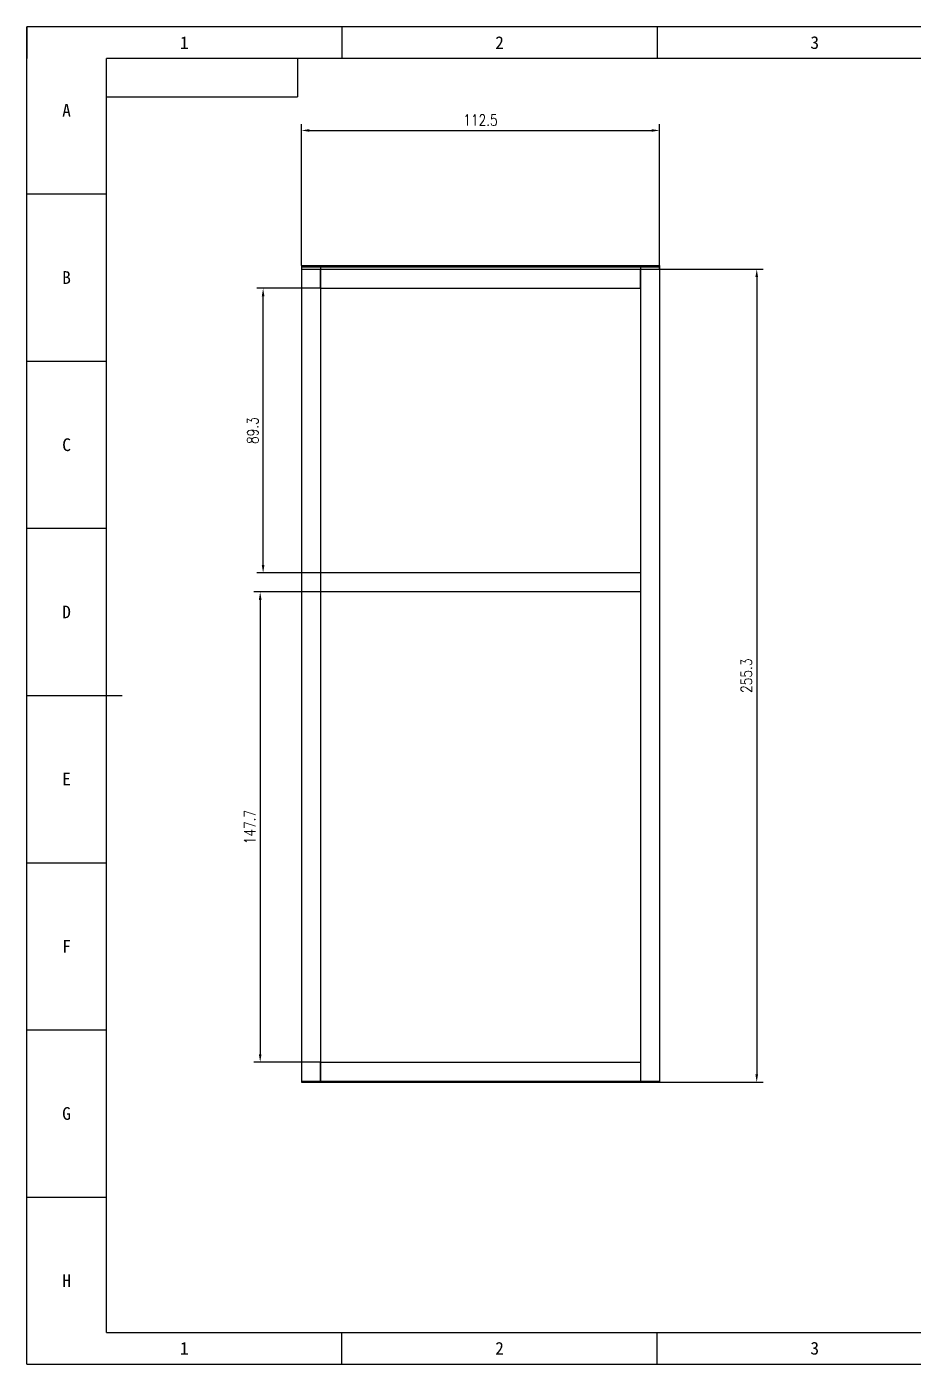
# Model space of a CAD drawing. Header units: millimetres. Extents: x -25 to 569, y -10 to 410.
# Drawn here: x -25 to 253.4, y -10 to 410 of the extents above; entities that cross this region are included whole.
import ezdxf
from ezdxf.enums import TextEntityAlignment as Align

# ---------------------------------------------------------------- set-up
doc = ezdxf.new("R2010")
doc.units = ezdxf.units.MM
doc.header["$LTSCALE"] = 10
for name, color, linetype in [('1轮廓实线层', 7, 'Continuous'), ('2细线层', 4, 'Continuous'), ('6文字层', 3, 'Continuous'), ('图框层', 7, 'Continuous')]:
    doc.layers.add(name, color=color, linetype=linetype)
doc.styles.add('PC_TEXTSTYLE', font='romans.shx', dxfattribs={"width": 0.8, "bigfont": 'hzfs.shx'})
doc.styles.add('TH_GBDIM', font='romans.shx', dxfattribs={"width": 0.8, "bigfont": 'gbcbig.shx'})
doc.dimstyles.new('TH_GBDIM', dxfattribs={"dimtxt": 3.5, "dimasz": 2.5, "dimexe": 2, "dimexo": 0, "dimgap": 1.5, "dimtad": 1, "dimdec": 1, "dimzin": 0, "dimdsep": 46, "dimtxsty": 'TH_GBDIM', "dimcen": 2.5, "dimclrd": 130, "dimclre": 130, "dimclrt": 3, "dimadec": 0, "dimazin": 0, "dimtfac": 0.714286, "dimtdec": 1, "dimtmove": 0, "dimatfit": 3, "dimfxl": 0, "dimtolj": 1, "dimtzin": 0, "dimlwd": -1, "dimlwe": -1, "dimarcsym": 0})

# ---------------------------------------------------------------- blocks, each defined once
blk = doc.blocks.new('*D26')
at = {"color": 130}
for p, q in [((61.25, 335.07), (61.25, 379.44)), ((173.75, 333.87), (173.75, 379.44)), ((63.75, 377.44), (171.25, 377.44))]:
    blk.add_line(p, q, dxfattribs=at)
for points in [[(63.75, 377.85), (63.75, 377.02), (61.25, 377.44)], [(171.25, 377.85), (171.25, 377.02), (173.75, 377.44)]]:
    blk.add_solid(points, dxfattribs=at)
at = {"layer": 'Defpoints', "color": 0}
for p in [(173.75, 377.44), (61.25, 335.07), (173.75, 333.87)]:
    blk.add_point(p, dxfattribs=at)
at = {"color": 3, "insert": (117.5, 380.69), "char_height": 3.5, "attachment_point": 5, "style": 'TH_GBDIM'}
blk.add_mtext('\\A1;112.5', dxfattribs=at)
blk = doc.blocks.new('*D27')
at = {"color": 130}
for p, q in [((173.75, 333.87), (206.28, 333.87)), ((204.28, 331.37), (204.28, 81.07)), ((173.75, 78.57), (206.28, 78.57))]:
    blk.add_line(p, q, dxfattribs=at)
for points in [[(203.86, 331.37), (204.7, 331.37), (204.28, 333.87)], [(203.86, 81.07), (204.7, 81.07), (204.28, 78.57)]]:
    blk.add_solid(points, dxfattribs=at)
at = {"layer": 'Defpoints', "color": 0}
for p in [(173.75, 333.87), (173.75, 78.57), (204.28, 78.57)]:
    blk.add_point(p, dxfattribs=at)
at = {"color": 3, "insert": (201.03, 206.22), "char_height": 3.5, "attachment_point": 5, "rotation": 90, "style": 'TH_GBDIM'}
blk.add_mtext('\\A1;255.3', dxfattribs=at)
blk = doc.blocks.new('PC_TYDH_BLOCK')
at = {"layer": '2细线层', "linetype": 'Continuous'}
for p in [(60, 0), (0, -12)]:
    blk.add_line(p, (60, -12), dxfattribs=at)
at = {"layer": '6文字层', "style": 'PC_TEXTSTYLE', "width": 1.815486}
blk.add_attdef('图样代号', text='', height=7, rotation=180, dxfattribs=at).set_placement((58.24, -2.4), (2.35, -2.4), align=Align.FIT)
blk = doc.blocks.new('*D34')
at = {"color": 130}
for p, q in [((67.25, 327.87), (47.24, 327.87)), ((49.24, 241.02), (49.24, 325.37)), ((67.25, 238.52), (47.24, 238.52))]:
    blk.add_line(p, q, dxfattribs=at)
for points in [[(48.82, 325.37), (49.66, 325.37), (49.24, 327.87)], [(48.82, 241.02), (49.66, 241.02), (49.24, 238.52)]]:
    blk.add_solid(points, dxfattribs=at)
at = {"layer": 'Defpoints', "color": 0}
for p in [(49.24, 327.87), (67.25, 327.87), (67.25, 238.52)]:
    blk.add_point(p, dxfattribs=at)
at = {"color": 3, "insert": (45.99, 283.19), "char_height": 3.5, "attachment_point": 5, "rotation": 90, "style": 'TH_GBDIM'}
blk.add_mtext('\\A1;89.3', dxfattribs=at)
blk = doc.blocks.new('*D35')
at = {"color": 130}
for p, q in [((67.25, 232.52), (46.32, 232.52)), ((48.32, 230.02), (48.32, 87.37)), ((67.25, 84.87), (46.32, 84.87))]:
    blk.add_line(p, q, dxfattribs=at)
for points in [[(47.9, 230.02), (48.74, 230.02), (48.32, 232.52)], [(47.9, 87.37), (48.74, 87.37), (48.32, 84.87)]]:
    blk.add_solid(points, dxfattribs=at)
at = {"layer": 'Defpoints', "color": 0}
for p in [(67.25, 232.52), (48.32, 84.87), (67.25, 84.87)]:
    blk.add_point(p, dxfattribs=at)
at = {"color": 3, "insert": (45.07, 158.69), "char_height": 3.5, "attachment_point": 5, "rotation": 90, "style": 'TH_GBDIM'}
blk.add_mtext('\\A1;147.7', dxfattribs=at)

msp = doc.modelspace()

# ---------------------------------------------------------------- linework, layer by layer
at = {"layer": '1轮廓实线层'}
for p, q in [((0, 0), (0, 400)), ((559, 400), (0, 400)), ((-25, 200), (5, 200)), ((0, 0), (559, 0))]:
    msp.add_line(p, q, dxfattribs=at)
at = {"layer": '1轮廓实线层', "color": 7}
for p, q in [((61.25, 335.07), (173.75, 335.07)), ((61.25, 335.07), (61.25, 334.62)), ((61.25, 334.62), (61.25, 78.87)), ((61.25, 334.62), (173.75, 334.62)), ((61.25, 333.87), (67.25, 333.87)), ((67.25, 334.62), (67.25, 333.87)), ((67.25, 333.87), (67.25, 78.87)), ((67.25, 333.87), (167.75, 333.87)), ((67.25, 327.87), (67.25, 333.87)), ((167.75, 334.62), (167.75, 333.87)), ((167.75, 333.87), (167.75, 78.87)), ((167.75, 333.87), (173.75, 333.87)), ((167.75, 327.87), (167.75, 333.87)), ((173.75, 335.07), (173.75, 334.62)), ((173.75, 334.62), (173.75, 78.57)), ((67.25, 327.87), (167.75, 327.87)), ((167.75, 238.52), (67.25, 238.52)), ((167.75, 232.52), (67.25, 232.52)), ((67.25, 84.87), (167.75, 84.87)), ((67.25, 78.87), (67.25, 84.87)), ((61.25, 78.87), (173.75, 78.87)), ((61.25, 78.87), (61.25, 78.57)), ((61.25, 78.87), (67.25, 78.87)), ((61.25, 78.57), (173.75, 78.57)), ((67.25, 78.87), (167.75, 78.87))]:
    msp.add_line(p, q, dxfattribs=at)
at = {"layer": '2细线层'}
for p, q in [((-25, -10), (-25, 410)), ((569, 410), (-25, 410)), ((-25, 410), (-25, 400)), ((74, 410), (74, 400)), ((173, 410), (173, 400)), ((-25, 357.5), (0, 357.5)), ((-25, 305), (0, 305)), ((-25, 252.5), (0, 252.5)), ((-25, 200), (0, 200)), ((-25, 147.5), (0, 147.5)), ((-25, 95), (0, 95)), ((-25, 42.5), (0, 42.5)), ((-25, -10), (-25, 0)), ((74, -10), (74, 0)), ((173, -10), (173, 0)), ((-25, -10), (569, -10)), ((-25, -10), (0, -10))]:
    msp.add_line(p, q, dxfattribs=at)

# ---------------------------------------------------------------- block references
at = {"layer": '图框层'}
msp.add_blockref('PC_TYDH_BLOCK', (0, 400), dxfattribs=at)

# ---------------------------------------------------------------- texts
at = {"layer": '6文字层'}
for s, p in [('1', (24.5, 405)), ('2', (123.5, 405)), ('3', (222.5, 405)), ('A', (-12.5, 383.75)), ('B', (-12.5, 331.25)), ('C', (-12.5, 278.75)), ('D', (-12.5, 226.25)), ('E', (-12.5, 173.75)), ('F', (-12.5, 121.25)), ('G', (-12.5, 68.75)), ('H', (-12.5, 16.25)), ('1', (24.5, -5)), ('2', (123.5, -5)), ('3', (222.5, -5))]:
    msp.add_text(s, height=4, dxfattribs=at).set_placement(p, align=Align.MIDDLE)

# ---------------------------------------------------------------- dimensions: what is measured, and where the dimension line sits
dim = msp.add_linear_dim(base=(173.75, 377.44), p1=(61.25, 335.07), p2=(173.75, 333.87), dimstyle='TH_GBDIM')
dim.commit()
dim.dimension.update_dxf_attribs({"geometry": '*D26', "text_midpoint": (117.5, 380.69)})
for base, p1, p2, picture, middle in [((204.28, 78.57), (173.75, 333.87), (173.75, 78.57), '*D27', (201.03, 206.22)), ((49.2408, 327.8666), (67.2523, 238.5198), (67.2523, 327.8666), '*D34', (45.9908, 283.1932)), ((48.3204, 84.8666), (67.2523, 232.5198), (67.2523, 84.8666), '*D35', (45.0704, 158.6932))]:
    dim = msp.add_linear_dim(base=base, p1=p1, p2=p2, angle=90, dimstyle='TH_GBDIM')
    dim.commit()
    dim.dimension.update_dxf_attribs({"geometry": picture, "text_midpoint": middle})

doc.saveas('drawing.dxf')
